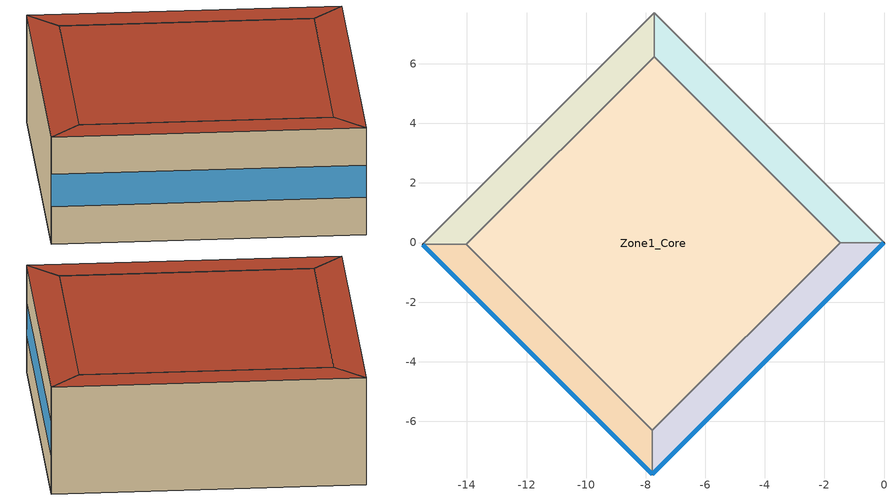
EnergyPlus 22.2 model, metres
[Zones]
Zone1_FrontPerimeter
 floor ground (ground_floor_Construction): -7.71,7.71 0,0 -1.47,0 -7.71,6.25 z0
 wall adiabatic (interior_wall_Construction): -1.47,0 0,0 -7.71,7.71 -7.71,6.25 z0:4
 wall to Zone1_Core (interior_wall_Construction): -7.71,6.25 -1.47,0 z0:4
 roof outside (flat_roof_Construction): 0,0 -7.71,7.71 -7.71,6.25 -1.47,0 z4
Zone1_RightPerimeter
 floor ground (ground_floor_Construction): -7.71,7.71 -7.71,6.25 -14.02,-0.06 -15.49,-0.06 z0
 wall adiabatic (interior_wall_Construction): -7.71,6.25 -7.71,7.71 -15.49,-0.06 -14.02,-0.06 z0:4
 wall to Zone1_Core (interior_wall_Construction): -14.02,-0.06 -7.71,6.25 z0:4
 roof outside (flat_roof_Construction): -7.71,6.25 -7.71,7.71 -15.49,-0.06 -14.02,-0.06 z4
Zone1_RearPerimeter
 floor ground (ground_floor_Construction): -14.02,-0.06 -7.78,-6.31 -7.78,-7.78 -15.49,-0.06 z0
 wall outside (exterior_wall_Construction): -15.49,-0.06 -7.78,-7.78 z0:4
 wall adiabatic (interior_wall_Construction): -7.78,-7.78 -7.78,-6.31 / -14.02,-0.06 -15.49,-0.06 z0:4
 wall to Zone1_Core (interior_wall_Construction): -7.78,-6.31 -14.02,-0.06 z0:4
 window x1.11 (Window1C): -15.49,-0.07 -7.78,-7.77 z1.4:2.6
 roof outside (flat_roof_Construction): -7.78,-7.78 -7.78,-6.31 -14.02,-0.06 -15.49,-0.06 z4
Zone1_LeftPerimeter
 floor ground (ground_floor_Construction): 0,0 -7.78,-7.78 -7.78,-6.31 -1.47,0 z0
 wall outside (exterior_wall_Construction): -7.78,-7.78 0,0 z0:4
 wall adiabatic (interior_wall_Construction): 0,0 -1.47,0 / -7.78,-6.31 -7.78,-7.78 z0:4
 wall to Zone1_Core (interior_wall_Construction): -1.47,0 -7.78,-6.31 z0:4
 window x1.08 (Window1C): -7.77,-7.77 0,0 z1.4:2.6
 roof outside (flat_roof_Construction): 0,0 -1.47,0 -7.78,-6.31 -7.78,-7.78 z4
Zone1_Core
 floor ground (ground_floor_Construction): -7.71,6.25 -1.47,0 -7.78,-6.31 -14.02,-0.06 z0
 roof outside (flat_roof_Construction): -1.47,0 -7.71,6.25 -14.02,-0.06 -7.78,-6.31 z4
[BUILDING]
Sample_Building_1: North Axis, North Axis=0; Terrain, Terrain=Suburbs; Loads Convergence Tolerance Value, Loads Convergence Tolerance Value=0.04; Temperature Convergence Tolerance Value, Temperature Convergence Tolerance Value=0.4; Solar Distribution, Solar Distribution=FullExterior; Maximum Number of Warmup Days, Maximum Number of Warmup Days=25; Minimum Number of Warmup Days, Minimum Number of Warmup Days=1
[Site:Location]
Amsterdam_Netherlands: Latitude, Latitude=52.37; Longitude, Longitude=4.89; Time Zone, Time Zone=1; Elevation, Elevation=360.509
[SITE:GROUNDTEMPERATURE:BUILDINGSURFACE]
4.71174, 7.21753, 6.96106, 10.8295, 17.0165, 18.9661, 20.5796, 21.1697, 16.7115, 12.538, 9.79031, 7.37777
[SizingPeriod:DesignDay] Day of Month, Day of Month=21; Humidity Condition Type, Humidity Condition Type=Wetbulb; Barometric Pressure, Barometric Pressure=102000; Rain Indicator, Rain Indicator=No; Snow Indicator, Snow Indicator=No; Daylight Saving Time Indicator, Daylight Saving Time Indicator=No; Solar Model Indicator, Solar Model Indicator=ASHRAEClearSky
Name | Month, Month | Day Type, Day Type | Maximum Dry-Bulb Temperature, Maximum DryBulb Temperature | Daily Dry-Bulb Temperature Range, Daily DryBulb Temperature Range | Wetbulb or DewPoint at Maximum Dry-Bulb, Wetbulb or DewPoint at Maximum DryBulb | Wind Speed, Wind Speed | Wind Direction, Wind Direction | Sky Clearness, Sky Clearness
Netherlands Ann Htg 99.6% Condns DB | 1 | WinterDesignDay | -5 | 0 | -5 | 4 | 270 | 0
Netherlands Ann Clg 1% Condns DB=>MWB | 7 | SummerDesignDay | 28 | 10 | 17 | 3.5 | 90 | 1
[MATERIAL]
Concrete_200mm: Roughness, Roughness=MediumRough; Thickness, Thickness=0.247416; Conductivity, Conductivity=0.0402533; Density, Density=2335.23; Specific Heat, Specific Heat=904.698; Thermal Absorptance, Thermal Absorptance=0.9; Solar Absorptance, Solar Absorptance=0.7; Visible Absorptance, Visible Absorptance=0.7
[MATERIAL:NOMASS]
Name | Roughness, Roughness | Thermal Resistance, Thermal Resistance | Thermal Absorptance, Thermal Absorptance | Solar Absorptance, Solar Absorptance | Visible Absorptance, Visible Absorptance
NR_Roof_U0.3 | MediumRough | 6.55479 | 0.898813 | 0.695467 | 0.704912
NR_InteriorWall_R0.5 | MediumSmooth | 0.98646 | 0.904901 | 0.500972 | 0.500067
NR_GroundFloor_U0.3 | MediumRough | 1.22728 | 0.897785 | 0.693685 | 0.693857
[WINDOWMATERIAL:SIMPLEGLAZINGSYSTEM]
NR_Window_U1.4_SHGC0.45: U-Factor, UFactor=1.4; Solar Heat Gain Coefficient, Solar Heat Gain Coefficient=0.454477; Visible Transmittance, Visible Transmittance=0.7
[CONSTRUCTION]
Window1C: NR_Window_U1.4_SHGC0.45
ground_floor_Construction: NR_GroundFloor_U0.3
exterior_wall_Construction: Concrete_200mm
flat_roof_Construction: NR_Roof_U0.3
interior_wall_Construction: NR_InteriorWall_R0.5
[WINDOWMATERIAL:BLIND] Slat Orientation, Slat Orientation=Horizontal; Slat Width, Slat Width=0.025; Slat Separation, Slat Separation=0.02; Slat Thickness, Slat Thickness=0.001; Slat Angle, Slat Angle=45; Slat Conductivity, Slat Conductivity=160; Slat Beam Solar Transmittance, Slat Beam Solar Transmittance=0; Front Side Slat Beam Solar Reflectance, Front Side Slat Beam Solar Reflectance=0.7; Back Side Slat Beam Solar Reflectance, Back Side Slat Beam Solar Reflectance=0.7; Slat Diffuse Solar Transmittance, Slat Diffuse Solar Transmittance=0; Front Side Slat Diffuse Solar Reflectance, Front Side Slat Diffuse Solar Reflectance=0.7; Back Side Slat Diffuse Solar Reflectance, Back Side Slat Diffuse Solar Reflectance=0.7; Slat Beam Visible Transmittance, Slat Beam Visible Transmittance=0; Front Side Slat Beam Visible Reflectance, Front Side Slat Beam Visible Reflectance=0.7; Back Side Slat Beam Visible Reflectance, Back Side Slat Beam Visible Reflectance=0.7; Slat Diffuse Visible Transmittance, Slat Diffuse Visible Transmittance=0; Front Side Slat Diffuse Visible Reflectance, Front Side Slat Diffuse Visible Reflectance=0.7; Back Side Slat Diffuse Visible Reflectance, Back Side Slat Diffuse Visible Reflectance=0.7; Slat Infrared Hemispherical Transmittance, Slat Infrared Hemispherical Transmittance=0; Front Side Slat Infrared Hemispherical Emissivity, Front Side Slat Infrared Hemispherical Emissivity=0.9; Back Side Slat Infrared Hemispherical Emissivity, Back Side Slat Infrared Hemispherical Emissivity=0.9; Blind to Glass Distance, Blind to Glass Distance=0.05; Blind Top Opening Multiplier, Blind Top Opening Multiplier=0.5; Blind Bottom Opening Multiplier, Blind Bottom Opening Multiplier=0; Blind Left Side Opening Multiplier, Blind Left Side Opening Multiplier=0.5; Blind Right Side Opening Multiplier, Blind Right Side Opening Multiplier=0.5; Minimum Slat Angle, Minimum Slat Angle=0; Maximum Slat Angle, Maximum Slat Angle=180
MyExternalLouvers_Zone1_RearPerimeter_Wall_0_window; MyExternalLouvers_Zone1_LeftPerimeter_Wall_0_window
[ZONE] Type, Type=1; Multiplier, Multiplier=1; Ceiling Height, Ceiling Height=autocalculate; Volume, Volume=autocalculate; Floor Area, Floor Area=autocalculate; Part of Total Floor Area, Part of Total Floor Area=Yes
Zone1_FrontPerimeter; Zone1_RightPerimeter; Zone1_RearPerimeter; Zone1_LeftPerimeter; Zone1_Core
[ZONEINFILTRATION:DESIGNFLOWRATE] Schedule Name, Schedule=InfilSched_Meeting_Function; Design Flow Rate Calculation Method, Design Flow Rate Calculation Method=Flow/Area; Constant Term Coefficient, Constant Term Coefficient=0; Temperature Term Coefficient, Temperature Term Coefficient=0.0714286; Velocity Term Coefficient, Velocity Term Coefficient=0.0952381; Velocity Squared Term Coefficient, Velocity Squared Term Coefficient=0
Name | Zone or ZoneList Name, Zone or ZoneList or Space or SpaceList | Design Flow Rate, Design Flow Rate
Infil_non__A_Zone1_FrontPerimeter | Zone1_FrontPerimeter | 9.10971e-05
Infil_non__A_Zone1_RightPerimeter | Zone1_RightPerimeter | 9.10971e-05
Infil_non__A_Zone1_RearPerimeter | Zone1_RearPerimeter | 9.10971e-05
Infil_non__A_Zone1_LeftPerimeter | Zone1_LeftPerimeter | 9.10971e-05
Infil_non__A_Zone1_Core | Zone1_Core | 2.27743e-05
[ZONEVENTILATION:DESIGNFLOWRATE] Schedule Name, Schedule=VentSched_Meeting_Function; Design Flow Rate Calculation Method, Design Flow Rate Calculation Method=Flow/Area; Ventilation Type, Ventilation Type=Natural; Fan Pressure Rise, Fan Pressure Rise=0; Fan Total Efficiency, Fan Total Efficiency=1; Constant Term Coefficient, Constant Term Coefficient=0; Temperature Term Coefficient, Temperature Term Coefficient=0.05; Velocity Term Coefficient, Velocity Term Coefficient=0.1; Velocity Squared Term Coefficient, Velocity Squared Term Coefficient=0.02; Minimum Indoor Temperature, Minimum Indoor Temperature=-100; Maximum Indoor Temperature, Maximum Indoor Temperature=100; Delta Temperature, Delta Temperature=-100; Minimum Outdoor Temperature, Minimum Outdoor Temperature=-100; Maximum Outdoor Temperature, Maximum Outdoor Temperature=100; Maximum Wind Speed, Maximum Wind Speed=40
Name | Zone or ZoneList Name, Zone or ZoneList or Space or SpaceList | Design Flow Rate, Design Flow Rate
Vent_non__A_Zone1_FrontPerimeter | Zone1_FrontPerimeter | 0.000975508
Vent_non__A_Zone1_RightPerimeter | Zone1_RightPerimeter | 0.000967165
Vent_non__A_Zone1_RearPerimeter | Zone1_RearPerimeter | 0.000975508
Vent_non__A_Zone1_LeftPerimeter | Zone1_LeftPerimeter | 0.000967165
Vent_non__A_Zone1_Core | Zone1_Core | 0.000967165
[DESIGNSPECIFICATION:OUTDOORAIR]
DSOA_Global: Outdoor Air Method, Outdoor Air Method=Sum; Outdoor Air Flow per Person, Outdoor Air Flow per Person=0.0025; Outdoor Air Flow per Zone Floor Area, Outdoor Air Flow per Zone Floor Area=0.0003; Outdoor Air Flow per Zone, Outdoor Air Flow per Zone=0; Outdoor Air Flow Air Changes per Hour, Outdoor Air Flow Air Changes per Hour=0
[ZONEHVAC:IDEALLOADSAIRSYSTEM] Availability Schedule Name, Availability Schedule=HVAC_Avail_Sched; Maximum Heating Supply Air Temperature, Maximum Heating Supply Air Temperature=66.7165; Minimum Cooling Supply Air Temperature, Minimum Cooling Supply Air Temperature=13.5859; Maximum Heating Supply Air Humidity Ratio, Maximum Heating Supply Air Humidity Ratio=0.0156; Minimum Cooling Supply Air Humidity Ratio, Minimum Cooling Supply Air Humidity Ratio=0.0077; Heating Limit, Heating Limit=LimitFlowRateAndCapacity; Maximum Heating Air Flow Rate, Maximum Heating Air Flow Rate=Autosize; Maximum Sensible Heating Capacity, Maximum Sensible Heating Capacity=Autosize; Cooling Limit, Cooling Limit=LimitFlowRateAndCapacity; Maximum Cooling Air Flow Rate, Maximum Cooling Air Flow Rate=Autosize; Maximum Total Cooling Capacity, Maximum Total Cooling Capacity=Autosize; Dehumidification Control Type, Dehumidification Control Type=None; Cooling Sensible Heat Ratio, Cooling Sensible Heat Ratio=0.7; Humidification Control Type, Humidification Control Type=None; Demand Controlled Ventilation Type, Demand Controlled Ventilation Type=None; Outdoor Air Economizer Type, Outdoor Air Economizer Type=NoEconomizer; Heat Recovery Type, Heat Recovery Type=None; Sensible Heat Recovery Effectiveness, Sensible Heat Recovery Effectiveness=0.7; Latent Heat Recovery Effectiveness, Latent Heat Recovery Effectiveness=0.65
Zone1_FrontPerimeter_Ideal_Loads; Zone1_RightPerimeter_Ideal_Loads; Zone1_RearPerimeter_Ideal_Loads; Zone1_LeftPerimeter_Ideal_Loads; Zone1_Core_Ideal_Loads
[Zone equipment]
Zone1_FrontPerimeter: Zone1_FrontPerimeter_Ideal_Loads
Zone1_RightPerimeter: Zone1_RightPerimeter_Ideal_Loads
Zone1_RearPerimeter: Zone1_RearPerimeter_Ideal_Loads
Zone1_LeftPerimeter: Zone1_LeftPerimeter_Ideal_Loads
Zone1_Core: Zone1_Core_Ideal_Loads
[THERMOSTATSETPOINT:DUALSETPOINT] Heating Setpoint Temperature Schedule Name, Heating Setpoint Temperature Schedule=ZONE_HEATING_SETPOINTS; Cooling Setpoint Temperature Schedule Name, Cooling Setpoint Temperature Schedule=ZONE_COOLING_SETPOINTS
Zone1_FrontPerimeter_SETPOINTS; Zone1_RightPerimeter_SETPOINTS; Zone1_RearPerimeter_SETPOINTS; Zone1_LeftPerimeter_SETPOINTS; Zone1_Core_SETPOINTS
[WATERHEATER:MIXED]
MyDHW_1_WaterHeater: Tank Volume, Tank Volume=0.264393; Setpoint Temperature Schedule Name, Setpoint Temperature Schedule=MyDHW_1_Setpoint; Deadband Temperature Difference, Deadband Temperature Difference=2; Maximum Temperature Limit, Maximum Temperature Limit=80; Heater Control Type, Heater Control Type=CYCLE; Heater Maximum Capacity, Heater Maximum Capacity=4462.53; Heater Ignition Minimum Flow Rate, Heater Ignition Minimum Flow Rate=0; Heater Ignition Delay, Heater Ignition Delay=0; Heater Fuel Type, Heater Fuel Type=NaturalGas; Heater Thermal Efficiency, Heater Thermal Efficiency=0.99; Off Cycle Parasitic Fuel Consumption Rate, Off Cycle Parasitic Fuel Consumption Rate=0; Off Cycle Parasitic Fuel Type, Off Cycle Parasitic Fuel Type=Electricity; Off Cycle Parasitic Heat Fraction to Tank, Off Cycle Parasitic Heat Fraction to Tank=0; On Cycle Parasitic Fuel Consumption Rate, On Cycle Parasitic Fuel Consumption Rate=0; On Cycle Parasitic Fuel Type, On Cycle Parasitic Fuel Type=Electricity; On Cycle Parasitic Heat Fraction to Tank, On Cycle Parasitic Heat Fraction to Tank=0; Ambient Temperature Indicator, Ambient Temperature Indicator=SCHEDULE; Ambient Temperature Schedule Name, Ambient Temperature Schedule=Always22C; Off Cycle Loss Coefficient to Ambient Temperature, Off Cycle Loss Coefficient to Ambient Temperature=3.99646; Off Cycle Loss Fraction to Zone, Off Cycle Loss Fraction to Zone=1; On Cycle Loss Coefficient to Ambient Temperature, On Cycle Loss Coefficient to Ambient Temperature=5; On Cycle Loss Fraction to Zone, On Cycle Loss Fraction to Zone=1; Peak Use Flow Rate, Peak Use Flow Rate=6.71157e-06; Use Flow Rate Fraction Schedule Name, Use Flow Rate Fraction Schedule=MyDHW_1_UseFraction; Use Side Effectiveness, Use Side Effectiveness=1; Source Side Effectiveness, Source Side Effectiveness=1; Use Side Design Flow Rate, Use Side Design Flow Rate=autosize; Source Side Design Flow Rate, Source Side Design Flow Rate=autosize; Indirect Water Heating Recovery Time, Indirect Water Heating Recovery Time=1.5; Source Side Flow Control Mode, Source Side Flow Control Mode=IndirectHeatPrimarySetpoint
[WINDOWSHADINGCONTROL] Shading Type, Shading Type=ExteriorBlind; Shading Control Type, Shading Control Type=OnIfHighSolarOnWindow; Shading Control Is Scheduled, Shading Control Is Scheduled=No; Glare Control Is Active, Glare Control Is Active=No; Type of Slat Angle Control for Blinds, Type of Slat Angle Control for Blinds=FixedSlatAngle; Multiple Surface Control Type, Multiple Surface Control Type=Sequential
Name | Zone or ZoneList Name, Zone | Setpoint, Setpoint | Shading Device Material Name, Shading Device Material | Fenestration Surface 1 Name, Fenestration Surface 1
ShadingCtrl_Zone1_RearPerimeter_Wall_0_window | Zone1_RearPerimeter | 341.657 | MyExternalLouvers_Zone1_RearPerimeter_Wall_0_window | Zone1_RearPerimeter_Wall_0 window
ShadingCtrl_Zone1_LeftPerimeter_Wall_0_window | Zone1_LeftPerimeter | 240.543 | MyExternalLouvers_Zone1_LeftPerimeter_Wall_0_window | Zone1_LeftPerimeter_Wall_0 window
[DESIGNSPECIFICATION:ZONEAIRDISTRIBUTION]
Field_1,=DSZAD_Global; Field_2, Zone Air Distribution Effectiveness in Cooling Mode=1; Field_3, Zone Air Distribution Effectiveness in Heating Mode=1; Field_5, Zone Secondary Recirculation Fraction=0.3; Field_6, Minimum Zone Ventilation Efficiency=0
[SIZING:ZONE]
Field_1, Zone or ZoneList=ALL_ZONES; Field_2, Zone Cooling Design Supply Air Temperature Input Method=SupplyAirTemperature; Field_3, Zone Cooling Design Supply Air Temperature=12.0771; Field_5, Zone Heating Design Supply Air Temperature Input Method=SupplyAirTemperature; Field_6, Zone Heating Design Supply Air Temperature=43.4811; Field_8, Zone Cooling Design Supply Air Humidity Ratio=0.00914393; Field_9, Zone Heating Design Supply Air Humidity Ratio=0.00446253; Field_10, Design Specification Outdoor Air Object=DSOA_Global; Field_11, Zone Heating Sizing Factor=1; Field_12, Zone Cooling Sizing Factor=1; Field_13, Cooling Design Air Flow Method=DesignDay; Field_14, Cooling Design Air Flow Rate=0; Field_15, Cooling Minimum Air Flow per Zone Floor Area=0.000762; Field_16, Cooling Minimum Air Flow=0; Field_17, Cooling Minimum Air Flow Fraction=0.2; Field_18, Heating Design Air Flow Method=DesignDay; Field_19, Heating Design Air Flow Rate=0; Field_20, Heating Maximum Air Flow per Zone Floor Area=0.002032; Field_21, Heating Maximum Air Flow=0.141576; Field_22, Heating Maximum Air Flow Fraction=0.3; Field_23, Design Specification Zone Air Distribution Object=DSZAD_Global; Field_24, Account for Dedicated Outdoor Air System=No; Field_25, Dedicated Outdoor Air System Control Strategy=NeutralSupplyAir; Field_26, Dedicated Outdoor Air Low Setpoint Temperature for Design=autosize; Field_27, Dedicated Outdoor Air High Setpoint Temperature for Design=autosize; Field_28, Zone Load Sizing Method=Sensible Load Only No Latent Load; Field_29, Zone Latent Cooling Design Supply Air Humidity Ratio Input Method=HumidityRatioDifference; Field_31, Zone Cooling Design Supply Air Humidity Ratio Difference=0.005; Field_32, Zone Latent Heating Design Supply Air Humidity Ratio Input Method=HumidityRatioDifference; Field_34, Zone Humidification Design Supply Air Humidity Ratio Difference=0.005
[ZONECONTROL:THERMOSTAT] Field_3, Control Type Schedule=ZONE_CONTROL_TYPE_SCHEDULE; Field_12, Temperature Difference Between Cutout And Setpoint=0
Name | Field_1, | Field_2, Zone or ZoneList | Field_5, Control 1
 | Zone1_FrontPerimeter_CONTROLS | Zone1_FrontPerimeter | Zone1_FrontPerimeter_SETPOINTS
 | Zone1_RightPerimeter_CONTROLS | Zone1_RightPerimeter | Zone1_RightPerimeter_SETPOINTS
 | Zone1_RearPerimeter_CONTROLS | Zone1_RearPerimeter | Zone1_RearPerimeter_SETPOINTS
 | Zone1_LeftPerimeter_CONTROLS | Zone1_LeftPerimeter | Zone1_LeftPerimeter_SETPOINTS
 | Zone1_Core_CONTROLS | Zone1_Core | Zone1_Core_SETPOINTS
[Schedule:Compact]
ALWAYS22C: Through: 12/31, For: AllDays, Until: 24:00, 22
[SCHEDULE:COMPACT]
MyDHW_1_UseFraction: Through: 12/31, For: AllDays, Until: 06:00, 0, Until: 08:00, 0.7, Until: 10:00, 0.9, Until: 17:00, 0.24, Until: 21:00, 0.75, Until: 24:00, 0.7
MyDHW_1_Setpoint: Through: 12/31, For: AllDays, Until: 24:00, 59.3433
HVAC_Avail_Sched: Through: 12/31, For: WeekDays, Until: 08:00, 0, Until: 12:00, 1, Until: 13:00, 0.8, Until: 18:00, 1, Until: 24:00, 0, For: Saturday, Until: 09:00, 0, Until: 14:00, 0.5, Until: 24:00, 0, For: Sunday, Until: 24:00, 0, For: SummerDesignDay, Until: 24:00, 1, For: WinterDesignDay, Until: 24:00, 1
ZONE_HEATING_SETPOINTS: Through: 12/31, For: WeekDays, Until: 08:00, 16, Until: 18:00, 20, Until: 24:00, 16, For: Saturday, Until: 08:00, 16, Until: 18:00, 20, Until: 24:00, 16, For: Sunday, Until: 08:00, 16, Until: 18:00, 20, Until: 24:00, 16, For: Holiday, Until: 08:00, 16, Until: 18:00, 20, Until: 24:00, 16, For: SummerDesignDay, Until: 24:00, 20, For: WinterDesignDay, Until: 24:00, 20
ZONE_COOLING_SETPOINTS: Through: 12/31, For: WeekDays, Until: 08:00, 26, Until: 18:00, 24, Until: 24:00, 26, For: Saturday, Until: 08:00, 26, Until: 18:00, 24, Until: 24:00, 26, For: Sunday, Until: 08:00, 26, Until: 18:00, 24, Until: 24:00, 26, For: Holiday, Until: 08:00, 26, Until: 18:00, 24, Until: 24:00, 26, For: SummerDesignDay, Until: 24:00, 24, For: WinterDesignDay, Until: 24:00, 24
ZONE_CONTROL_TYPE_SCHEDULE: Through: 12/31, For: AllDays, Until: 24:00, 4
VentSched_Meeting_Function: Through: 12/31, For: Weekdays SummerDesignDay WinterDesignDay, Until: 08:00, 0.1293, Until: 12:00, 0.9453, Until: 14:00, 0.7747, Until: 17:00, 0.9019, Until: 24:00, 0.0932, For: Saturday Sunday Holiday AllOtherDays, Until: 24:00, 0.0372
InfilSched_Meeting_Function: Through: 12/31, For: Weekdays SummerDesignDay WinterDesignDay, Until: 07:00, 0.9705, Until: 18:00, 0.1547, Until: 24:00, 0.9511, For: Saturday Sunday Holiday AllOtherDays, Until: 24:00, 0.9434
